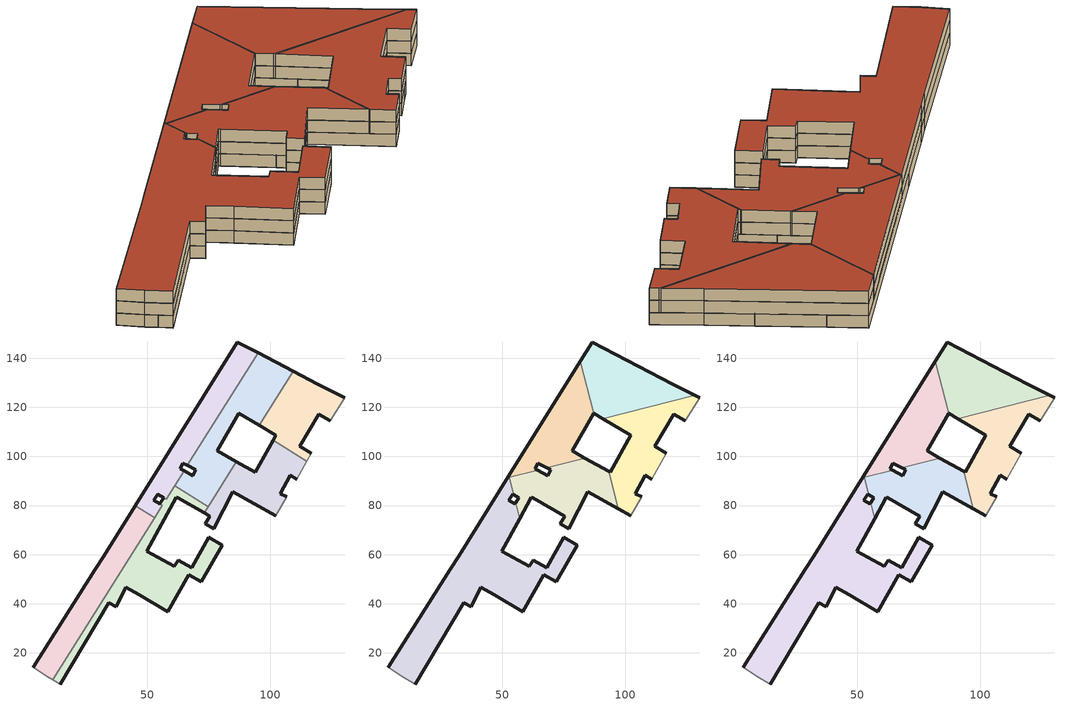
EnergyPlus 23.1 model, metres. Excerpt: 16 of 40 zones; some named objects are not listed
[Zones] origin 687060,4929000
366fc6fda9a1a946_F4_dwelling_0
 floor to 366fc6fda9a1a946_F3_dwelling_0 (EU_floor_Construction): 102.37,75.82 106.75,83.54 104.24,84.87 108.16,92.24 110.87,90.8 114.95,97.99 101.26,106.58 93.97,93.53 86.23,97.88 73.11,76.96 75.34,75.68 73.54,72.61 77.11,70.46 84.87,85.52 z12
 wall outside (EU_wall_Construction): 102.37,75.82 84.87,85.52 77.11,70.46 73.54,72.61 75.34,75.68 73.11,76.96 / 86.23,97.88 93.97,93.53 101.26,106.58 / 110.87,90.8 108.16,92.24 104.24,84.87 106.75,83.54 z12:15
 wall adiabatic (EU_wall_Construction): 106.75,83.54 102.37,75.82 / 114.95,97.99 110.87,90.8 z12:15
 wall to 366fc6fda9a1a946_F4_dwelling_1 (EU_wall_Construction): 101.26,106.58 114.95,97.99 z12:15
 wall to 366fc6fda9a1a946_F4_dwelling_3 (EU_wall_Construction): 74.73,79.53 86.23,97.88 z12:15
 wall to 366fc6fda9a1a946_F4_dwelling_2 (EU_wall_Construction): 73.11,76.96 74.73,79.53 z12:15
366fc6fda9a1a946_F4_dwelling_1
 floor to 366fc6fda9a1a946_F3_dwelling_1 (EU_floor_Construction): 116.81,101.26 112.01,104.16 119.75,117.23 124.56,114.54 130.36,123.94 119.48,129.44 109.36,134.75 95.53,112.69 102.41,108.63 101.26,106.58 114.95,97.99 z12
 wall outside (EU_wall_Construction): 101.26,106.58 102.41,108.63 95.53,112.69 / 109.36,134.75 119.48,129.44 130.36,123.94 / 124.56,114.54 119.75,117.23 112.01,104.16 116.81,101.26 z12:15
 wall adiabatic (EU_wall_Construction): 116.81,101.26 114.95,97.99 / 130.36,123.94 124.56,114.54 z12:15
 wall to 366fc6fda9a1a946_F4_dwelling_3 (EU_wall_Construction): 95.53,112.69 109.36,134.75 z12:15
366fc6fda9a1a946_F4_dwelling_2
 floor to 366fc6fda9a1a946_F3_dwelling_2 (EU_floor_Construction): 58.32,36.71 66.91,51.87 72.06,49 80.48,63.76 74.99,67.01 68.05,54.58 62.5,57.72 60.9,55.23 49.74,61.33 61.83,83.43 62.35,83.13 73.11,76.96 74.73,79.53 61.12,88.07 57.62,82.49 56.65,83.08 55.15,80.62 56.09,80.05 11.51,8.98 14.43,7.28 34.36,40.42 37.41,38.66 41.25,46.64 46.72,43.63 z12
 wall outside (EU_wall_Construction): 55.15,80.62 56.65,83.08 / 73.11,76.96 62.35,83.13 61.83,83.43 49.74,61.33 60.9,55.23 62.5,57.72 68.05,54.58 74.99,67.01 80.48,63.76 72.06,49 66.91,51.87 58.32,36.71 46.72,43.63 41.25,46.64 37.41,38.66 34.36,40.42 14.43,7.28 z12:15
 wall adiabatic (EU_wall_Construction): 14.43,7.28 11.51,8.98 z12:15
 wall to 366fc6fda9a1a946_F4_dwelling_5 (EU_wall_Construction): 56.65,83.08 57.62,82.49 61.12,88.07 / 52.96,75.06 56.09,80.05 55.15,80.62 z12:15
 wall to 366fc6fda9a1a946_F4_dwelling_3 (EU_wall_Construction): 61.12,88.07 74.73,79.53 z12:15
 wall to 366fc6fda9a1a946_F4_dwelling_4 (EU_wall_Construction): 11.51,8.98 52.96,75.06 z12:15
366fc6fda9a1a946_F4_dwelling_3
 floor to 366fc6fda9a1a946_F3_dwelling_3 (EU_floor_Construction): 86.23,97.88 78.42,102.26 87.21,117.59 95.53,112.69 109.36,134.75 95.09,142.23 66.29,96.32 69.71,94.49 68.5,92.12 64.94,94.16 61.12,88.07 74.73,79.53 z12
 wall outside (EU_wall_Construction): 64.94,94.16 68.5,92.12 69.71,94.49 66.29,96.32 / 95.09,142.23 109.36,134.75 / 95.53,112.69 87.21,117.59 78.42,102.26 86.23,97.88 z12:15
 wall to 366fc6fda9a1a946_F4_dwelling_5 (EU_wall_Construction): 66.29,96.32 95.09,142.23 / 61.12,88.07 64.94,94.16 z12:15
366fc6fda9a1a946_F4_dwelling_4
 floor to 366fc6fda9a1a946_F3_dwelling_4 (EU_floor_Construction): 11.51,8.98 52.96,75.06 45.08,80.01 32.15,59.32 28.82,53.95 3.58,14.1 8.92,10.49 z12
 wall outside (EU_wall_Construction): 3.58,14.1 28.82,53.95 32.15,59.32 45.08,80.01 z12:15
 wall adiabatic (EU_wall_Construction): 11.51,8.98 8.92,10.49 3.58,14.1 z12:15
 wall to 366fc6fda9a1a946_F4_dwelling_5 (EU_wall_Construction): 45.08,80.01 52.96,75.06 z12:15
366fc6fda9a1a946_F4_dwelling_5
 floor to 366fc6fda9a1a946_F3_dwelling_5 (EU_floor_Construction): 64.94,94.16 63.37,95.07 64.52,97.26 66.29,96.32 95.09,142.23 86.71,146.63 45.08,80.01 52.96,75.06 56.09,80.05 52.66,82.14 54.16,84.61 57.62,82.49 z12
 wall outside (EU_wall_Construction): 45.08,80.01 86.71,146.63 95.09,142.23 / 66.29,96.32 64.52,97.26 63.37,95.07 64.94,94.16 / 56.64,83.09 54.16,84.61 52.66,82.14 55.15,80.63 z12:15; 56.64,83.09,15 56.65,83.08,12 56.64,83.09,12
366fc6fda9a1a946_F5_dwelling_0
 floor to 366fc6fda9a1a946_F4_dwelling_0 (EU_floor_Construction): 106.75,83.54 104.24,84.87 108.16,92.24 110.87,90.8 114.95,97.99 101.26,106.58 93.97,93.53 93.27,93.92 97.15,78.72 102.37,75.82 z15
 floor to 366fc6fda9a1a946_F4_dwelling_1 (EU_floor_Construction): 116.81,101.26 112.01,104.16 119.75,117.23 124.56,114.54 130.36,123.94 128.32,124.97 98.45,117.36 95.53,112.69 102.41,108.63 101.26,106.58 114.95,97.99 z15
 floor to 366fc6fda9a1a946_F4_dwelling_3 (EU_floor_Construction): 95.53,112.69 98.45,117.36 90.88,115.43 z15
 wall outside (EU_wall_Construction): 110.87,90.8 108.16,92.24 104.24,84.87 106.75,83.54 / 102.37,75.82 97.15,78.72 / 93.27,93.92 93.97,93.53 102.41,108.63 90.88,115.43 / 128.32,124.97 130.36,123.94 / 124.56,114.54 119.75,117.23 112.01,104.16 116.81,101.26 z15:18
 wall adiabatic (EU_wall_Construction): 116.81,101.26 110.87,90.8 / 106.75,83.54 102.37,75.82 / 130.36,123.94 124.56,114.54 z15:18
 wall to 366fc6fda9a1a946_F5_dwelling_2 (EU_wall_Construction): 97.15,78.72 93.27,93.92 z15:18
 wall to 366fc6fda9a1a946_F5_dwelling_1 (EU_wall_Construction): 90.88,115.43 128.32,124.97 z15:18
366fc6fda9a1a946_F5_dwelling_1
 floor to 366fc6fda9a1a946_F4_dwelling_1 (EU_floor_Construction): 128.32,124.97 119.48,129.44 109.36,134.75 98.45,117.36 z15
 floor to 366fc6fda9a1a946_F4_dwelling_3 (EU_floor_Construction): 98.45,117.36 109.36,134.75 95.09,142.23 85.04,126.21 87.24,117.57 90.88,115.43 z15
 floor to 366fc6fda9a1a946_F4_dwelling_5 (EU_floor_Construction): 85.04,126.21 95.09,142.23 86.71,146.63 81.83,138.82 z15
 wall outside (EU_wall_Construction): 90.88,115.43 87.24,117.57 / 81.82,138.82 86.71,146.63 119.48,129.44 128.32,124.97 z15:18
 wall to 366fc6fda9a1a946_F5_dwelling_3 (EU_wall_Construction): 87.24,117.57 81.82,138.82 z15:18
366fc6fda9a1a946_F5_dwelling_2
 floor to 366fc6fda9a1a946_F4_dwelling_3 (EU_floor_Construction): 74.73,79.53 86.23,97.87 83.6,99.35 68.04,95.38 69.71,94.49 68.5,92.12 64.94,94.16 61.12,88.07 z15
 floor to 366fc6fda9a1a946_F4_dwelling_0 (EU_floor_Construction): 97.15,78.72 93.27,93.92 86.23,97.87 73.12,76.96 75.34,75.68 73.54,72.61 77.11,70.46 84.87,85.52 z15
 floor to 366fc6fda9a1a946_F4_dwelling_2 (EU_floor_Construction): 73.12,76.96 74.73,79.53 61.12,88.07 57.62,82.49 56.65,83.08 55.4,81.04 55.57,80.36 56.09,80.05 55.78,79.56 57.03,74.66 61.83,83.43 62.35,83.13 z15
 floor to 366fc6fda9a1a946_F4_dwelling_5 (EU_floor_Construction): 57.62,82.49 64.94,94.16 64.42,94.46 52.74,91.48 54.55,84.36 z15; 55.78,79.56 56.09,80.05 55.57,80.36 z15
 wall outside (EU_wall_Construction): 55.4,81.04 56.65,83.08 54.55,84.36 / 64.42,94.46 68.5,92.12 69.71,94.49 68.04,95.38 / 83.6,99.35 93.27,93.92 / 97.15,78.72 84.87,85.52 77.11,70.46 73.54,72.61 75.34,75.68 62.35,83.13 61.83,83.43 57.03,74.66 z15:18
 wall to 366fc6fda9a1a946_F5_dwelling_4 (EU_wall_Construction): 57.03,74.66 55.4,81.04 / 54.55,84.36 52.74,91.48 z15:18
 wall to 366fc6fda9a1a946_F5_dwelling_3 (EU_wall_Construction): 52.74,91.48 64.42,94.46 / 68.04,95.38 83.6,99.35 z15:18
366fc6fda9a1a946_F5_dwelling_3
 floor to 366fc6fda9a1a946_F4_dwelling_5 (EU_floor_Construction): 66.29,96.32 85.04,126.21 81.83,138.82 52.6,92.04 52.74,91.48 64.42,94.46 63.37,95.07 64.52,97.26 z15
 floor to 366fc6fda9a1a946_F4_dwelling_3 (EU_floor_Construction): 83.6,99.35 78.42,102.26 87.21,117.59 87.24,117.57 85.04,126.21 66.29,96.32 68.04,95.38 z15
 wall outside (EU_wall_Construction): 68.04,95.38 64.52,97.26 63.37,95.07 64.42,94.46 / 52.6,92.04 81.82,138.82 / 87.24,117.57 87.21,117.59 78.42,102.26 83.6,99.35 z15:18
 wall to 366fc6fda9a1a946_F5_dwelling_4 (EU_wall_Construction): 52.74,91.48 52.6,92.04 z15:18
366fc6fda9a1a946_F5_dwelling_4
 floor to 366fc6fda9a1a946_F4_dwelling_2 (EU_floor_Construction): 58.32,36.71 66.91,51.87 72.06,49 80.48,63.76 74.99,67.01 68.05,54.58 62.5,57.72 60.9,55.23 49.74,61.33 57.03,74.66 55.78,79.56 11.51,8.98 14.43,7.28 34.36,40.42 37.41,38.66 41.25,46.64 46.72,43.63 z15; 55.57,80.36 55.4,81.04 55.15,80.62 z15
 floor to 366fc6fda9a1a946_F4_dwelling_4 (EU_floor_Construction): 11.51,8.98 52.96,75.06 45.08,80.01 32.15,59.32 28.82,53.95 3.58,14.1 8.92,10.49 z15
 floor to 366fc6fda9a1a946_F4_dwelling_5 (EU_floor_Construction): 52.96,75.06 55.78,79.56 55.57,80.36 52.66,82.14 54.16,84.61 54.55,84.36 52.6,92.04 45.08,80.01 z15
 wall outside (EU_wall_Construction): 3.58,14.1 28.82,53.95 32.15,59.32 52.6,92.04 / 54.55,84.36 54.16,84.61 52.66,82.14 55.15,80.62 55.4,81.04 / 57.03,74.66 49.74,61.33 60.9,55.23 62.5,57.72 68.05,54.58 74.99,67.01 80.48,63.76 72.06,49 66.91,51.87 58.32,36.71 46.72,43.63 41.25,46.64 37.41,38.66 34.36,40.42 14.43,7.28 z15:18
 wall adiabatic (EU_wall_Construction): 14.43,7.28 8.92,10.49 3.58,14.1 z15:18
366fc6fda9a1a946_F6_dwelling_0
 floor to 366fc6fda9a1a946_F5_dwelling_0 (EU_floor_Construction): 110.87,90.8 116.81,101.26 112.01,104.16 119.75,117.23 124.56,114.54 130.36,123.94 128.32,124.97 90.88,115.43 102.41,108.63 93.97,93.53 93.27,93.92 97.15,78.72 102.37,75.82 106.75,83.54 104.24,84.87 108.16,92.24 z18
 wall outside (EU_wall_Construction): 110.87,90.8 108.16,92.24 104.24,84.87 106.75,83.54 / 102.37,75.82 97.15,78.72 / 93.27,93.92 93.97,93.53 102.41,108.63 90.88,115.43 / 128.32,124.97 130.36,123.94 / 124.56,114.54 119.75,117.23 112.01,104.16 116.81,101.26 z18:21
 wall adiabatic (EU_wall_Construction): 116.81,101.26 110.87,90.8 / 106.75,83.54 102.37,75.82 / 130.36,123.94 124.56,114.54 z18:21
 wall to 366fc6fda9a1a946_F6_dwelling_2 (EU_wall_Construction): 97.15,78.72 93.27,93.92 z18:21
 wall to 366fc6fda9a1a946_F6_dwelling_1 (EU_wall_Construction): 90.88,115.43 128.32,124.97 z18:21
 roof outside (EU_roof_Construction): 130.36,123.94 124.56,114.54 119.75,117.23 112.01,104.16 116.81,101.26 110.87,90.8 108.16,92.24 104.24,84.87 106.75,83.54 102.37,75.82 97.15,78.72 93.27,93.92 93.97,93.53 102.41,108.63 90.88,115.43 128.32,124.97 z21
366fc6fda9a1a946_F6_dwelling_1
 floor to 366fc6fda9a1a946_F5_dwelling_1 (EU_floor_Construction): 128.32,124.97 119.48,129.44 86.71,146.63 81.82,138.82 87.24,117.57 90.88,115.43 z18
 wall outside (EU_wall_Construction): 90.88,115.43 87.24,117.57 / 81.82,138.82 86.71,146.63 119.48,129.44 128.32,124.97 z18:21
 wall to 366fc6fda9a1a946_F6_dwelling_3 (EU_wall_Construction): 87.24,117.57 81.82,138.82 z18:21
 roof outside (EU_roof_Construction): 119.48,129.44 128.32,124.97 90.88,115.43 87.24,117.57 81.82,138.82 86.71,146.63 z21
366fc6fda9a1a946_F6_dwelling_2
 floor to 366fc6fda9a1a946_F5_dwelling_2 (EU_floor_Construction): 97.15,78.72 93.27,93.92 83.6,99.35 68.04,95.38 69.71,94.49 68.5,92.12 64.42,94.46 52.74,91.48 54.55,84.36 56.65,83.08 55.4,81.04 57.03,74.66 61.83,83.43 62.35,83.13 75.34,75.68 73.54,72.61 77.11,70.46 84.87,85.52 z18
 wall outside (EU_wall_Construction): 55.4,81.04 56.65,83.08 54.55,84.36 / 64.42,94.46 68.5,92.12 69.71,94.49 68.04,95.38 / 83.6,99.35 93.27,93.92 / 97.15,78.72 84.87,85.52 77.11,70.46 73.54,72.61 75.34,75.68 62.35,83.13 61.83,83.43 57.03,74.66 z18:21
 wall to 366fc6fda9a1a946_F6_dwelling_4 (EU_wall_Construction): 57.03,74.66 55.4,81.04 / 54.55,84.36 52.74,91.48 z18:21
 wall to 366fc6fda9a1a946_F6_dwelling_3 (EU_wall_Construction): 52.74,91.48 64.42,94.46 / 68.04,95.38 83.6,99.35 z18:21
 roof outside (EU_roof_Construction): 93.27,93.92 97.15,78.72 84.87,85.52 77.11,70.46 73.54,72.61 75.34,75.68 62.35,83.13 61.83,83.43 57.03,74.66 55.4,81.04 56.65,83.08 54.55,84.36 52.74,91.48 64.42,94.46 68.5,92.12 69.71,94.49 68.04,95.38 83.6,99.35 z21
366fc6fda9a1a946_F6_dwelling_3
 floor to 366fc6fda9a1a946_F5_dwelling_3 (EU_floor_Construction): 83.6,99.35 78.42,102.26 87.21,117.59 87.24,117.57 81.82,138.82 52.6,92.04 52.74,91.48 64.42,94.46 63.37,95.07 64.52,97.26 68.04,95.38 z18
 wall outside (EU_wall_Construction): 68.04,95.38 64.52,97.26 63.37,95.07 64.42,94.46 / 52.6,92.04 81.82,138.82 / 87.24,117.57 87.21,117.59 78.42,102.26 83.6,99.35 z18:21
 wall to 366fc6fda9a1a946_F6_dwelling_4 (EU_wall_Construction): 52.74,91.48 52.6,92.04 z18:21
 roof outside (EU_roof_Construction): 81.82,138.82 87.24,117.57 87.21,117.59 78.42,102.26 83.6,99.35 68.04,95.38 64.52,97.26 63.37,95.07 64.42,94.46 52.74,91.48 52.6,92.04 z21
366fc6fda9a1a946_F6_dwelling_4
 floor to 366fc6fda9a1a946_F5_dwelling_4 (EU_floor_Construction): 58.32,36.71 66.91,51.87 72.06,49 80.48,63.76 74.99,67.01 68.05,54.58 62.5,57.72 60.9,55.23 49.74,61.33 57.03,74.66 55.4,81.04 55.15,80.62 52.66,82.14 54.16,84.61 54.55,84.36 52.6,92.04 32.15,59.32 28.82,53.95 3.58,14.1 8.92,10.49 14.43,7.28 34.36,40.42 37.41,38.66 41.25,46.64 46.72,43.63 z18
 wall outside (EU_wall_Construction): 3.58,14.1 28.82,53.95 32.15,59.32 52.6,92.04 / 54.55,84.36 54.16,84.61 52.66,82.14 55.15,80.62 55.4,81.04 / 57.03,74.66 49.74,61.33 60.9,55.23 62.5,57.72 68.05,54.58 74.99,67.01 80.48,63.76 72.06,49 66.91,51.87 58.32,36.71 46.72,43.63 41.25,46.64 37.41,38.66 34.36,40.42 14.43,7.28 z18:21
 wall adiabatic (EU_wall_Construction): 14.43,7.28 8.92,10.49 3.58,14.1 z18:21
 roof outside (EU_roof_Construction): 74.99,67.01 80.48,63.76 72.06,49 66.91,51.87 58.32,36.71 46.72,43.63 41.25,46.64 37.41,38.66 34.36,40.42 14.43,7.28 8.92,10.49 3.58,14.1 28.82,53.95 32.15,59.32 52.6,92.04 54.55,84.36 54.16,84.61 52.66,82.14 55.15,80.62 55.4,81.04 57.03,74.66 49.74,61.33 60.9,55.23 62.5,57.72 68.05,54.58 z21
[Building]
EU S2 Campaign: North Axis=0; Terrain=City; Solar Distribution=FullExterior
[Site:Location]
Bologna: Latitude=44.5; Longitude=11.25; Time Zone=1; Elevation=37
[SizingPeriod:WeatherFileDays]
AnnualSizingPeriod: Begin Month=1; Begin Day of Month=1; End Month=12; End Day of Month=31; Day of Week for Start Day=Monday; Use Weather File Daylight Saving Period=No; Use Weather File Rain and Snow Indicators=No
[MATERIAL]
EU_InternalMass_Material: Roughness=MediumRough; Thickness=0.1; Conductivity=1; Density=1800; Specific Heat=900; Thermal Absorptance=0.9; Solar Absorptance=0.7; Visible Absorptance=0.7
[MATERIAL:NOMASS] Roughness=MediumRough; Thermal Absorptance=0.9; Solar Absorptance=0.7; Visible Absorptance=0.7
Name | Thermal Resistance
EU_wall_NoMass | 0.890213
EU_roof_NoMass | 0.636128
EU_floor_NoMass | 0.79516
[CONSTRUCTION]
EU_wall_Construction: EU_wall_NoMass
EU_roof_Construction: EU_roof_NoMass
EU_floor_Construction: EU_floor_NoMass
EU_InternalMass_Construction: EU_InternalMass_Material
[ZONE] Type=1; Multiplier=1; Ceiling Height=autocalculate; Floor Area=autocalculate; Part of Total Floor Area=Yes
Name | Volume
366fc6fda9a1a946_F4_dwelling_0 | 1770.4
366fc6fda9a1a946_F5_dwelling_0; 366fc6fda9a1a946_F6_dwelling_0 | 2180.03
366fc6fda9a1a946_F4_dwelling_1 | 1770.33
366fc6fda9a1a946_F5_dwelling_1; 366fc6fda9a1a946_F6_dwelling_1 | 2180.15
366fc6fda9a1a946_F4_dwelling_2 | 2599.56
366fc6fda9a1a946_F5_dwelling_2; 366fc6fda9a1a946_F6_dwelling_2 | 1968.55
366fc6fda9a1a946_F4_dwelling_3 | 2589.86
366fc6fda9a1a946_F5_dwelling_3; 366fc6fda9a1a946_F6_dwelling_3 | 1968.49
366fc6fda9a1a946_F4_dwelling_4 | 2180.08
366fc6fda9a1a946_F5_dwelling_4; 366fc6fda9a1a946_F6_dwelling_4 | 4783.26
366fc6fda9a1a946_F4_dwelling_5 | 2170.34
[INTERNALMASS] Construction=EU_InternalMass_Construction
Name | Zone or ZoneList | Surface Area
366fc6fda9a1a946_F4_dwelling_0_EU_InternalMass | 366fc6fda9a1a946_F4_dwelling_0 | 590.134
366fc6fda9a1a946_F4_dwelling_1_EU_InternalMass | 366fc6fda9a1a946_F4_dwelling_1 | 590.109
366fc6fda9a1a946_F4_dwelling_2_EU_InternalMass | 366fc6fda9a1a946_F4_dwelling_2 | 866.524
366fc6fda9a1a946_F4_dwelling_3_EU_InternalMass | 366fc6fda9a1a946_F4_dwelling_3 | 863.285
366fc6fda9a1a946_F4_dwelling_4_EU_InternalMass | 366fc6fda9a1a946_F4_dwelling_4 | 726.693
366fc6fda9a1a946_F4_dwelling_5_EU_InternalMass | 366fc6fda9a1a946_F4_dwelling_5 | 723.445
366fc6fda9a1a946_F5_dwelling_0_EU_InternalMass | 366fc6fda9a1a946_F5_dwelling_0 | 726.678
366fc6fda9a1a946_F5_dwelling_1_EU_InternalMass | 366fc6fda9a1a946_F5_dwelling_1 | 726.715
366fc6fda9a1a946_F5_dwelling_2_EU_InternalMass | 366fc6fda9a1a946_F5_dwelling_2 | 656.182
366fc6fda9a1a946_F5_dwelling_3_EU_InternalMass | 366fc6fda9a1a946_F5_dwelling_3 | 656.163
366fc6fda9a1a946_F5_dwelling_4_EU_InternalMass | 366fc6fda9a1a946_F5_dwelling_4 | 1594.42
366fc6fda9a1a946_F6_dwelling_0_EU_InternalMass | 366fc6fda9a1a946_F6_dwelling_0 | 726.678
366fc6fda9a1a946_F6_dwelling_1_EU_InternalMass | 366fc6fda9a1a946_F6_dwelling_1 | 726.715
366fc6fda9a1a946_F6_dwelling_2_EU_InternalMass | 366fc6fda9a1a946_F6_dwelling_2 | 656.182
366fc6fda9a1a946_F6_dwelling_3_EU_InternalMass | 366fc6fda9a1a946_F6_dwelling_3 | 656.163
366fc6fda9a1a946_F6_dwelling_4_EU_InternalMass | 366fc6fda9a1a946_F6_dwelling_4 | 1594.42
[OTHEREQUIPMENT] Fuel Type=Electricity; Design Level Calculation Method=Watts/Area; Power per Zone Floor Area=1; Fraction Latent=0; Fraction Radiant=0; Fraction Lost=0; Carbon Dioxide Generation Rate=0; EndUse Subcategory=EU_Step8_InternalGains
Name | Zone or ZoneList or Space or SpaceList | Schedule
EU_Step8_InternalGain_366fc6fda9a1a946_F4_dwelling_0_f000 | 366fc6fda9a1a946_F4_dwelling_0 | EU_Step8_GainSchedule_366fc6fda9a1a946_F4_dwelling_0_f000
EU_Step8_InternalGain_366fc6fda9a1a946_F4_dwelling_1_f000 | 366fc6fda9a1a946_F4_dwelling_1 | EU_Step8_GainSchedule_366fc6fda9a1a946_F4_dwelling_1_f000
EU_Step8_InternalGain_366fc6fda9a1a946_F4_dwelling_2_f000 | 366fc6fda9a1a946_F4_dwelling_2 | EU_Step8_GainSchedule_366fc6fda9a1a946_F4_dwelling_2_f000
EU_Step8_InternalGain_366fc6fda9a1a946_F4_dwelling_3_f000 | 366fc6fda9a1a946_F4_dwelling_3 | EU_Step8_GainSchedule_366fc6fda9a1a946_F4_dwelling_3_f000
EU_Step8_InternalGain_366fc6fda9a1a946_F4_dwelling_4_f000 | 366fc6fda9a1a946_F4_dwelling_4 | EU_Step8_GainSchedule_366fc6fda9a1a946_F4_dwelling_4_f000
EU_Step8_InternalGain_366fc6fda9a1a946_F4_dwelling_5_f000 | 366fc6fda9a1a946_F4_dwelling_5 | EU_Step8_GainSchedule_366fc6fda9a1a946_F4_dwelling_5_f000
EU_Step8_InternalGain_366fc6fda9a1a946_F5_dwelling_0_f000 | 366fc6fda9a1a946_F5_dwelling_0 | EU_Step8_GainSchedule_366fc6fda9a1a946_F5_dwelling_0_f000
EU_Step8_InternalGain_366fc6fda9a1a946_F5_dwelling_1_f000 | 366fc6fda9a1a946_F5_dwelling_1 | EU_Step8_GainSchedule_366fc6fda9a1a946_F5_dwelling_1_f000
EU_Step8_InternalGain_366fc6fda9a1a946_F5_dwelling_2_f000 | 366fc6fda9a1a946_F5_dwelling_2 | EU_Step8_GainSchedule_366fc6fda9a1a946_F5_dwelling_2_f000
EU_Step8_InternalGain_366fc6fda9a1a946_F5_dwelling_3_f000 | 366fc6fda9a1a946_F5_dwelling_3 | EU_Step8_GainSchedule_366fc6fda9a1a946_F5_dwelling_3_f000
EU_Step8_InternalGain_366fc6fda9a1a946_F5_dwelling_4_f000 | 366fc6fda9a1a946_F5_dwelling_4 | EU_Step8_GainSchedule_366fc6fda9a1a946_F5_dwelling_4_f000
EU_Step8_InternalGain_366fc6fda9a1a946_F6_dwelling_0_f000 | 366fc6fda9a1a946_F6_dwelling_0 | EU_Step8_GainSchedule_366fc6fda9a1a946_F6_dwelling_0_f000
EU_Step8_InternalGain_366fc6fda9a1a946_F6_dwelling_1_f000 | 366fc6fda9a1a946_F6_dwelling_1 | EU_Step8_GainSchedule_366fc6fda9a1a946_F6_dwelling_1_f000
EU_Step8_InternalGain_366fc6fda9a1a946_F6_dwelling_2_f000 | 366fc6fda9a1a946_F6_dwelling_2 | EU_Step8_GainSchedule_366fc6fda9a1a946_F6_dwelling_2_f000
EU_Step8_InternalGain_366fc6fda9a1a946_F6_dwelling_3_f000 | 366fc6fda9a1a946_F6_dwelling_3 | EU_Step8_GainSchedule_366fc6fda9a1a946_F6_dwelling_3_f000
EU_Step8_InternalGain_366fc6fda9a1a946_F6_dwelling_4_f000 | 366fc6fda9a1a946_F6_dwelling_4 | EU_Step8_GainSchedule_366fc6fda9a1a946_F6_dwelling_4_f000
[ZONEVENTILATION:DESIGNFLOWRATE] Schedule=EU_AlwaysOn; Design Flow Rate Calculation Method=AirChanges/Hour; Air Changes per Hour=0.718634; Ventilation Type=Natural; Fan Pressure Rise=0; Fan Total Efficiency=1; Constant Term Coefficient=1; Temperature Term Coefficient=0; Velocity Term Coefficient=0; Velocity Squared Term Coefficient=0; Minimum Indoor Temperature=-100; Maximum Indoor Temperature=100; Delta Temperature=-100; Minimum Outdoor Temperature=-100; Maximum Outdoor Temperature=100; Maximum Wind Speed=40
Name | Zone or ZoneList or Space or SpaceList
EU_ConstantAir_366fc6fda9a1a946_F4_dwelling_0 | 366fc6fda9a1a946_F4_dwelling_0
EU_ConstantAir_366fc6fda9a1a946_F4_dwelling_1 | 366fc6fda9a1a946_F4_dwelling_1
EU_ConstantAir_366fc6fda9a1a946_F4_dwelling_2 | 366fc6fda9a1a946_F4_dwelling_2
EU_ConstantAir_366fc6fda9a1a946_F4_dwelling_3 | 366fc6fda9a1a946_F4_dwelling_3
EU_ConstantAir_366fc6fda9a1a946_F4_dwelling_4 | 366fc6fda9a1a946_F4_dwelling_4
EU_ConstantAir_366fc6fda9a1a946_F4_dwelling_5 | 366fc6fda9a1a946_F4_dwelling_5
EU_ConstantAir_366fc6fda9a1a946_F5_dwelling_0 | 366fc6fda9a1a946_F5_dwelling_0
EU_ConstantAir_366fc6fda9a1a946_F5_dwelling_1 | 366fc6fda9a1a946_F5_dwelling_1
EU_ConstantAir_366fc6fda9a1a946_F5_dwelling_2 | 366fc6fda9a1a946_F5_dwelling_2
EU_ConstantAir_366fc6fda9a1a946_F5_dwelling_3 | 366fc6fda9a1a946_F5_dwelling_3
EU_ConstantAir_366fc6fda9a1a946_F5_dwelling_4 | 366fc6fda9a1a946_F5_dwelling_4
EU_ConstantAir_366fc6fda9a1a946_F6_dwelling_0 | 366fc6fda9a1a946_F6_dwelling_0
EU_ConstantAir_366fc6fda9a1a946_F6_dwelling_1 | 366fc6fda9a1a946_F6_dwelling_1
EU_ConstantAir_366fc6fda9a1a946_F6_dwelling_2 | 366fc6fda9a1a946_F6_dwelling_2
EU_ConstantAir_366fc6fda9a1a946_F6_dwelling_3 | 366fc6fda9a1a946_F6_dwelling_3
EU_ConstantAir_366fc6fda9a1a946_F6_dwelling_4 | 366fc6fda9a1a946_F6_dwelling_4
[HVACTEMPLATE:ZONE:IDEALLOADSAIRSYSTEM] System Availability Schedule=EU_AlwaysOn; Maximum Heating Supply Air Temperature=50; Minimum Cooling Supply Air Temperature=13; Maximum Heating Supply Air Humidity Ratio=0.0156; Minimum Cooling Supply Air Humidity Ratio=0.0077; Heating Limit=NoLimit; Cooling Limit=NoLimit; Heating Availability Schedule=EU_AlwaysOn; Cooling Availability Schedule=EU_CoolingOff; Dehumidification Control Type=ConstantSensibleHeatRatio; Cooling Sensible Heat Ratio=0.7; Dehumidification Setpoint=60; Humidification Control Type=None; Humidification Setpoint=30; Outdoor Air Method=None; Outdoor Air Flow Rate per Person=0.00944; Outdoor Air Flow Rate per Zone Floor Area=0; Outdoor Air Flow Rate per Zone=0; Demand Controlled Ventilation Type=None; Outdoor Air Economizer Type=NoEconomizer; Heat Recovery Type=None; Sensible Heat Recovery Effectiveness=0.7; Latent Heat Recovery Effectiveness=0.65
Name | Template Thermostat
366fc6fda9a1a946_F4_dwelling_0 | EU_HeatOnly_366fc6fda9a1a946_F4_dwelling_0
366fc6fda9a1a946_F4_dwelling_1 | EU_HeatOnly_366fc6fda9a1a946_F4_dwelling_1
366fc6fda9a1a946_F4_dwelling_2 | EU_HeatOnly_366fc6fda9a1a946_F4_dwelling_2
366fc6fda9a1a946_F4_dwelling_3 | EU_HeatOnly_366fc6fda9a1a946_F4_dwelling_3
366fc6fda9a1a946_F4_dwelling_4 | EU_HeatOnly_366fc6fda9a1a946_F4_dwelling_4
366fc6fda9a1a946_F4_dwelling_5 | EU_HeatOnly_366fc6fda9a1a946_F4_dwelling_5
366fc6fda9a1a946_F5_dwelling_0 | EU_HeatOnly_366fc6fda9a1a946_F5_dwelling_0
366fc6fda9a1a946_F5_dwelling_1 | EU_HeatOnly_366fc6fda9a1a946_F5_dwelling_1
366fc6fda9a1a946_F5_dwelling_2 | EU_HeatOnly_366fc6fda9a1a946_F5_dwelling_2
366fc6fda9a1a946_F5_dwelling_3 | EU_HeatOnly_366fc6fda9a1a946_F5_dwelling_3
366fc6fda9a1a946_F5_dwelling_4 | EU_HeatOnly_366fc6fda9a1a946_F5_dwelling_4
366fc6fda9a1a946_F6_dwelling_0 | EU_HeatOnly_366fc6fda9a1a946_F6_dwelling_0
366fc6fda9a1a946_F6_dwelling_1 | EU_HeatOnly_366fc6fda9a1a946_F6_dwelling_1
366fc6fda9a1a946_F6_dwelling_2 | EU_HeatOnly_366fc6fda9a1a946_F6_dwelling_2
366fc6fda9a1a946_F6_dwelling_3 | EU_HeatOnly_366fc6fda9a1a946_F6_dwelling_3
366fc6fda9a1a946_F6_dwelling_4 | EU_HeatOnly_366fc6fda9a1a946_F6_dwelling_4
[SIZING:ZONE] Zone Cooling Design Supply Air Temperature Input Method=SupplyAirTemperature; Zone Cooling Design Supply Air Temperature=13; Zone Heating Design Supply Air Temperature Input Method=SupplyAirTemperature; Zone Heating Design Supply Air Temperature=50; Zone Cooling Design Supply Air Humidity Ratio=0.008; Zone Heating Design Supply Air Humidity Ratio=0.008; Cooling Design Air Flow Method=DesignDay; Cooling Design Air Flow Rate=0; Cooling Minimum Air Flow per Zone Floor Area=0.000762; Cooling Minimum Air Flow=0; Cooling Minimum Air Flow Fraction=0.2; Heating Design Air Flow Method=DesignDay; Heating Design Air Flow Rate=0; Heating Maximum Air Flow per Zone Floor Area=0.002032; Heating Maximum Air Flow=0.141576; Heating Maximum Air Flow Fraction=0.3; Account for Dedicated Outdoor Air System=No; Dedicated Outdoor Air System Control Strategy=NeutralSupplyAir; Dedicated Outdoor Air Low Setpoint Temperature for Design=autosize; Dedicated Outdoor Air High Setpoint Temperature for Design=autosize; Zone Load Sizing Method=Sensible Load Only No Latent Load; Zone Latent Cooling Design Supply Air Humidity Ratio Input Method=HumidityRatioDifference; Zone Cooling Design Supply Air Humidity Ratio Difference=0.005; Zone Latent Heating Design Supply Air Humidity Ratio Input Method=HumidityRatioDifference; Zone Humidification Design Supply Air Humidity Ratio Difference=0.005
366fc6fda9a1a946_F4_dwelling_0; 366fc6fda9a1a946_F4_dwelling_1; 366fc6fda9a1a946_F4_dwelling_2; 366fc6fda9a1a946_F4_dwelling_3; 366fc6fda9a1a946_F4_dwelling_4; 366fc6fda9a1a946_F4_dwelling_5; 366fc6fda9a1a946_F5_dwelling_0; 366fc6fda9a1a946_F5_dwelling_1; 366fc6fda9a1a946_F5_dwelling_2; 366fc6fda9a1a946_F5_dwelling_3; 366fc6fda9a1a946_F5_dwelling_4; 366fc6fda9a1a946_F6_dwelling_0; 366fc6fda9a1a946_F6_dwelling_1; 366fc6fda9a1a946_F6_dwelling_2; 366fc6fda9a1a946_F6_dwelling_3; 366fc6fda9a1a946_F6_dwelling_4
[SCHEDULE:CONSTANT]
Name | Hourly Value
EU_AlwaysOn | 1
EU_CoolingOff | 0
[SCHEDULE:FILE] Column Number=1; Rows to Skip at Top=0; Number of Hours of Data=8760; Column Separator=Comma; Interpolate to Timestep=No; Minutes per Item=60; Adjust Schedule for Daylight Savings=Yes
Name | File
EU_Step8_GainSchedule_366fc6fda9a1a946_F4_dwelling_0_f000 | ../../schedules/366fc6fda9a1a946/366fc6fda9a1a946_F4_dwelling_0_f000_gain.csv
EU_Step8_GainSchedule_366fc6fda9a1a946_F4_dwelling_1_f000 | ../../schedules/366fc6fda9a1a946/366fc6fda9a1a946_F4_dwelling_1_f000_gain.csv
EU_Step8_GainSchedule_366fc6fda9a1a946_F4_dwelling_2_f000 | ../../schedules/366fc6fda9a1a946/366fc6fda9a1a946_F4_dwelling_2_f000_gain.csv
EU_Step8_GainSchedule_366fc6fda9a1a946_F4_dwelling_3_f000 | ../../schedules/366fc6fda9a1a946/366fc6fda9a1a946_F4_dwelling_3_f000_gain.csv
EU_Step8_GainSchedule_366fc6fda9a1a946_F4_dwelling_4_f000 | ../../schedules/366fc6fda9a1a946/366fc6fda9a1a946_F4_dwelling_4_f000_gain.csv
EU_Step8_GainSchedule_366fc6fda9a1a946_F4_dwelling_5_f000 | ../../schedules/366fc6fda9a1a946/366fc6fda9a1a946_F4_dwelling_5_f000_gain.csv
EU_Step8_GainSchedule_366fc6fda9a1a946_F5_dwelling_0_f000 | ../../schedules/366fc6fda9a1a946/366fc6fda9a1a946_F5_dwelling_0_f000_gain.csv
EU_Step8_GainSchedule_366fc6fda9a1a946_F5_dwelling_1_f000 | ../../schedules/366fc6fda9a1a946/366fc6fda9a1a946_F5_dwelling_1_f000_gain.csv
EU_Step8_GainSchedule_366fc6fda9a1a946_F5_dwelling_2_f000 | ../../schedules/366fc6fda9a1a946/366fc6fda9a1a946_F5_dwelling_2_f000_gain.csv
EU_Step8_GainSchedule_366fc6fda9a1a946_F5_dwelling_3_f000 | ../../schedules/366fc6fda9a1a946/366fc6fda9a1a946_F5_dwelling_3_f000_gain.csv
EU_Step8_GainSchedule_366fc6fda9a1a946_F5_dwelling_4_f000 | ../../schedules/366fc6fda9a1a946/366fc6fda9a1a946_F5_dwelling_4_f000_gain.csv
EU_Step8_GainSchedule_366fc6fda9a1a946_F6_dwelling_0_f000 | ../../schedules/366fc6fda9a1a946/366fc6fda9a1a946_F6_dwelling_0_f000_gain.csv
EU_Step8_GainSchedule_366fc6fda9a1a946_F6_dwelling_1_f000 | ../../schedules/366fc6fda9a1a946/366fc6fda9a1a946_F6_dwelling_1_f000_gain.csv
EU_Step8_GainSchedule_366fc6fda9a1a946_F6_dwelling_2_f000 | ../../schedules/366fc6fda9a1a946/366fc6fda9a1a946_F6_dwelling_2_f000_gain.csv
EU_Step8_GainSchedule_366fc6fda9a1a946_F6_dwelling_3_f000 | ../../schedules/366fc6fda9a1a946/366fc6fda9a1a946_F6_dwelling_3_f000_gain.csv
EU_Step8_GainSchedule_366fc6fda9a1a946_F6_dwelling_4_f000 | ../../schedules/366fc6fda9a1a946/366fc6fda9a1a946_F6_dwelling_4_f000_gain.csv
